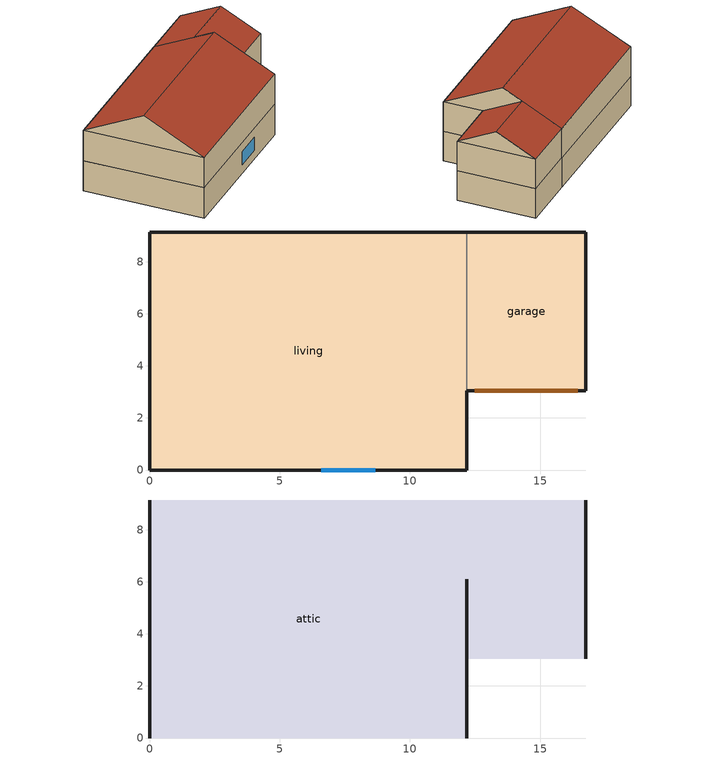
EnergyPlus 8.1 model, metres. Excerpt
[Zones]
garage
 floor ground (GrndUninsUnfinGrgFloor): 16.76,9.14 16.76,3.05 12.19,3.05 12.19,9.14 z0
 wall outside (ExtUninsUnfinWall): 12.19,3.05 16.76,3.05 16.76,9.14 12.19,9.14 z0:2.44
 wall to living (RevUnfinInsFinWall): 12.19,9.14 12.19,3.05 z0:2.44
 door (GarageDoors): 12.49,3.05 16.45,3.05 z0:2
living
 floor ground (Slab): 12.19,9.14 12.19,0 0,0 0,9.14 z0
 floor to garage (UnfinInsFinFloor): 16.76,9.14 16.76,3.05 12.19,3.05 12.19,9.14 z2.44
 floor adiabatic (FinUninsFinFloor): 12.19,9.14 12.19,0 0,0 0,9.14 z2.44
 wall outside (ExtInsFinWall): 12.19,9.14 0,9.14 0,0 12.19,0 12.19,3.05 16.76,3.05 16.76,9.14 12.19,9.14 z2.44:4.88; 12.19,9.14 0,9.14 0,0 12.19,0 12.19,3.05 z0:2.44
 window (Sub Surface 1-Glass): 6.6,0 8.67,0 z0.66:1.72
 ceiling adiabatic (RevFinUninsFinFloor): 12.19,0 12.19,9.14 0,9.14 0,0 z2.44
attic
 floor to living (FinInsUnfinUAFloor): 12.19,9.14 12.19,0 0,0 0,9.14 z4.88; 16.76,9.14 16.76,3.05 12.19,3.05 12.19,9.14 z4.88
 wall outside (ExtUninsUnfinWall): 12.19,4.57,7.16 12.19,0,4.88 12.19,3.05,4.88 12.19,6.1,6.4; 0,4.57,7.16 0,9.14,4.88 0,0,4.88; 16.76,6.1,6.4 16.76,3.05,4.88 16.76,9.14,4.88
 roof outside (UnfinInsExtRoof): 12.19,4.57,7.16 12.19,9.14,4.88 0,9.14,4.88 0,4.57,7.16; 0,4.57,7.16 0,0,4.88 12.19,0,4.88 12.19,4.57,7.16; 16.76,6.1,6.4 16.76,9.14,4.88 12.19,9.14,4.88 12.19,6.1,6.4; 12.19,6.1,6.4 12.19,3.05,4.88 16.76,3.05,4.88 16.76,6.1,6.4
[Building]
simple residential geometry
[Site:Location]
Site 1: Latitude {deg}=39.74; Longitude {deg}=-105.18; Time Zone {hr}=-7; Elevation {m}=1829
[SizingPeriod:DesignDay] Day of Month=21; Dry-Bulb Temperature Range Modifier Type=DefaultMultipliers; Barometric Pressure {Pa}=81198; Rain Indicator=No; Snow Indicator=No; Daylight Saving Time Indicator=No
Name | Month | Day Type | Maximum Dry-Bulb Temperature {C} | Daily Dry-Bulb Temperature Range {deltaC} | Humidity Condition Type | Wetbulb or DewPoint at Maximum Dry-Bulb {C} | Wind Speed {m/s} | Wind Direction {deg} | Solar Model Indicator | ASHRAE Clear Sky Optical Depth for Beam Irradiance (taub) | ASHRAE Clear Sky Optical Depth for Diffuse Irradiance (taud) | Enthalpy at Maximum Dry-Bulb {J/kg} | Sky Clearness
Denver Centennial  Golden   N Ann Clg .4% Condns DB=>MWB | 7 | SummerDesignDay | 33 | 15.2 | Wetbulb | 15.7 | 4.9 | 0 | ASHRAETau | 0.424 | 2.025
Denver Centennial  Golden   N Ann Clg .4% Condns DP=>MDB | 7 | SummerDesignDay | 20.2 | 15.2 | Dewpoint | 16.1 | 4.9 | 0 | ASHRAETau | 0.424 | 2.025
Denver Centennial  Golden   N Ann Clg .4% Condns Enth=>MDB | 7 | SummerDesignDay | 27.3 | 15.2 | Enthalpy |  | 4.9 | 0 | ASHRAETau | 0.424 | 2.025 | 59700
Denver Centennial  Golden   N Ann Clg .4% Condns WB=>MDB | 7 | SummerDesignDay | 27.3 | 15.2 | Wetbulb | 18.4 | 4.9 | 0 | ASHRAETau | 0.424 | 2.025
Denver Centennial  Golden   N Ann Htg 99.6% Condns DB | 12 | WinterDesignDay | -18.8 | 0 | Wetbulb | -18.8 | 3 | 340 | ASHRAEClearSky |  |  |  | 0
Denver Centennial  Golden   N Ann Htg Wind 99.6% Condns WS=>MCDB | 12 | WinterDesignDay | 3.9 | 0 | Wetbulb | 3.9 | 12.2 | 340 | ASHRAEClearSky |  |  |  | 0
Denver Centennial  Golden   N Ann Hum_n 99.6% Condns DP=>MCDB | 12 | WinterDesignDay | -10.9 | 0 | Dewpoint | -21.6 | 3 | 340 | ASHRAEClearSky |  |  |  | 0
[Material]
Name | Roughness | Thickness {m} | Conductivity {W/m-K} | Density {kg/m3} | Specific Heat {J/kg-K} | Thermal Absorptance | Solar Absorptance | Visible Absorptance
AddforCTFCalc; Plywood-3_4in; Plywood-3_4in 1; Plywood-3_4in 2 | Rough | 0.01905 | 0.11544 | 512.591 | 1214.172 | 0.9 | 0.7 | 0.7
CarpetBareLayer; CarpetBareLayer 1 | Rough | 0.0127 | 0.0433377 | 54.4628 | 1339.776 | 0.9 | 0.9 | 0.7
Concrete-4in | Rough | 0.1016 | 1.3112 | 2242.58 | 837.36 | 0.9 | 0.7 | 0.7
ExteriorFinish | Rough | 0.009525 | 0.0901424 | 177.805 | 1046.7 | 0.9 | 0.3 | 0.3
ExteriorFinish 1 | Rough | 0.009525 | 0.0894213 | 177.805 | 1046.7 | 0.9 | 0.3 | 0.3
FloorMass; FloorMass 1 | Rough | 0.015875 | 0.11544 | 544.628 | 1214.172 | 0.9 | 0.6 | 0.7
GarageDoorMaterial | Smooth | 0.0633984 | 0.0873133 | 512.591 | 1214.172 | 0.9 | 0.7 | 0.7
GarageFurnitureMaterial | Rough | 0.1524 | 0.11544 | 640.739 | 1214.172 | 0.9 | 0.7 | 0.7
GypsumBoard-Ceiling; GypsumBoard-Ceiling 1 | Rough | 0.0254 | 0.160266 | 800.923 | 837.36 | 0.9 | 0.3 | 0.1
GypsumBoard-ExtWall | Rough | 0.0254 | 0.160266 | 800.923 | 837.36 | 0.9 | 0.5 | 0.1
IntFloorIns | Rough | 0.1397 | 1.90462 | 106.355 | 1151.63 | 0.9 | 0.7 | 0.7
IntWallIns | Rough | 0.0889 | 1.29846 | 128.864 | 1213.01 | 0.9 | 0.7 | 0.7
LivingFurnitureMaterial | Rough | 0.1524 | 0.11544 | 640.739 | 1214.172 | 0.9 | 0.6 | 0.1
Mat-Fic-Slab | Rough | 0.0254 | 0.0179307 | 40.0462 | 1214.172 | 0.9 | 0.7 | 0.7
PartitionWallMass; PartitionWallMass 1 | Rough | 0.0127 | 0.160266 | 800.923 | 837.36 | 0.9 | 0.5 | 0.1
Plywood-1_2in 1 | Rough | 0.0127 | 0.11544 | 512.591 | 1214.172 | 0.9 | 0.7 | 0.7
RoofingMaterial | Rough | 0.0094488 | 0.162689 | 1121.29 | 1465.38 | 0.91 | 0.85 | 0.85
SlabCarpetBareEquivalentMaterial | Rough | 0.0254 | 0.0866804 | 40.0462 | 1214.172 | 0.9 | 0.6 | 0.7
SlabMass | Rough | 0.1016 | 1.31247 | 2242.58 | 837.36 | 0.9 | 0.6 | 0.7
SlabSoil-12in; Soil-12in | Rough | 0.3048 | 1.73073 | 1842.12 | 418.68 | 0.9 | 0.7 | 0.7
StudandAirFloor | Rough | 0.0889 | 0.448724 | 67.468 | 1211.59 | 0.9 | 0.7 | 0.7
StudandAirWall; StudandAirWall 1 | Rough | 0.0889 | 0.4425 | 48.9212 | 1210.47 | 0.9 | 0.7 | 0.7
StudandCavity | Rough | 0.0889 | 1.24766 | 128.864 | 1213.01 | 0.9 | 0.7 | 0.7
UARoofIns | Rough | 0.18415 | 9.5252 | 36.7699 | 1209.11 | 0.9 | 0.7 | 0.7
[Material:NoMass]
Adiabatic: Roughness=Rough; Thermal Resistance {m2-K/W}=176.11; Thermal Absorptance=0.9; Solar Absorptance=0.7; Visible Absorptance=0.7
[WindowMaterial:Shade]
CoolingShade: Solar Transmittance=0.999; Solar Reflectance=0.00099; Visible Transmittance=0.999; Visible Reflectance=0.00099; Infrared Hemispherical Emissivity=1e-005; Infrared Transmittance=0.999; Thickness {m}=0.0001; Conductivity {W/m-K}=10000; Shade to Glass Distance {m}=0.001; Top Opening Multiplier=0; Bottom Opening Multiplier=0; Left-Side Opening Multiplier=0; Right-Side Opening Multiplier=0; Airflow Permeability=0
[WindowMaterial:SimpleGlazingSystem]
Sub Surface 1-Win: U-Factor {W/m2-K}=0.38; Solar Heat Gain Coefficient=0.308
[WindowProperty:ShadingControl]
WindowShadingControl: Shading Type=InteriorShade; Shading Control Type=OnIfScheduleAllows; Schedule=WindowShadingSchedule; Shading Control Is Scheduled=Yes; Glare Control Is Active=No; Shading Device Material=CoolingShade
[Construction]
ExtInsFinWall: ExteriorFinish, StudandCavity, GypsumBoard-ExtWall
ExtUninsUnfinWall: ExteriorFinish 1, Plywood-1_2in 1, StudandAirWall
FinInsUnfinUAFloor: GypsumBoard-Ceiling, AddforCTFCalc
FinUninsFinFloor: GypsumBoard-Ceiling 1, StudandAirFloor, Plywood-3_4in 1, FloorMass, CarpetBareLayer
FinUninsFinWall: PartitionWallMass 1, StudandAirWall 1, PartitionWallMass 1
GarageDoors: GarageDoorMaterial
GarageFurniture: GarageFurnitureMaterial
GrndUninsUnfinGrgFloor: Adiabatic, Soil-12in, Concrete-4in
LivingFurniture: LivingFurnitureMaterial
RevFinUninsFinFloor: CarpetBareLayer, FloorMass, Plywood-3_4in 1, StudandAirFloor, GypsumBoard-Ceiling 1
RevUnfinInsFinWall: PartitionWallMass, IntWallIns
Slab: Mat-Fic-Slab, SlabSoil-12in, SlabMass, SlabCarpetBareEquivalentMaterial
Sub Surface 1-Glass: Sub Surface 1-Win
UnfinInsExtRoof: RoofingMaterial, Plywood-3_4in, UARoofIns
UnfinInsFinFloor: IntFloorIns, Plywood-3_4in 2, FloorMass 1, CarpetBareLayer 1
[Zone]
Name | Part of Total Floor Area
attic; living | Yes
garage
[InternalMass]
Name | Construction | Zone | Surface Area {m2}
first floor garage GarageSpaceFurniture | GarageFurniture | garage | 2.78709
Space 1 LivingPartition | FinUninsFinWall | living | 111.484
Space 1 LivingSpaceFurniture | LivingFurniture | living | 44.5935
[Schedule:Day:Interval]
Schedule Day 5: No, 24:00, 0
WindowShadingSchedule01d; WindowShadingSchedule02d; WindowShadingSchedule12d; WindowShadingScheduleWinter: No, 01:00, 0, 02:00, 0, 03:00, 0, 04:00, 0, 05:00, 0, 06:00, 0, 07:00, 0, 08:00, 0, 09:00, 0, 10:00, 0, 11:00, 0, 12:00, 0, 13:00, 0, 14:00, 0, 15:00, 0, 16:00, 0, 17:00, 0, 18:00, 0, 19:00, 0, 20:00, 0, 21:00, 0, 22:00, 0, 23:00, 0, 24:00, 0
WindowShadingSchedule03d; WindowShadingSchedule04d; WindowShadingSchedule05d; WindowShadingSchedule06d; WindowShadingSchedule07d; WindowShadingSchedule08d; WindowShadingSchedule09d; WindowShadingSchedule10d; WindowShadingSchedule11d; WindowShadingScheduleSummer: No, 01:00, 1, 02:00, 1, 03:00, 1, 04:00, 1, 05:00, 1, 06:00, 1, 07:00, 1, 08:00, 1, 09:00, 1, 10:00, 1, 11:00, 1, 12:00, 1, 13:00, 1, 14:00, 1, 15:00, 1, 16:00, 1, 17:00, 1, 18:00, 1, 19:00, 1, 20:00, 1, 21:00, 1, 22:00, 1, 23:00, 1, 24:00, 1
[Schedule:Week:Daily]
Schedule:Week:Daily {c56b041b-b1a0-4b3c-8d22-d54e9fa304e7}: WindowShadingSchedule01d, WindowShadingSchedule01d, WindowShadingSchedule01d, WindowShadingSchedule01d, WindowShadingSchedule01d, WindowShadingSchedule01d, WindowShadingSchedule01d, Schedule Day 5, WindowShadingScheduleSummer, WindowShadingScheduleWinter, Schedule Day 5, Schedule Day 5
Schedule:Week:Daily {7903770a-9b27-4409-aa22-a6e5a53c8e3c}: WindowShadingSchedule01d, WindowShadingSchedule01d, WindowShadingSchedule01d, WindowShadingSchedule02d, WindowShadingSchedule02d, WindowShadingSchedule02d, WindowShadingSchedule02d, Schedule Day 5, WindowShadingScheduleSummer, WindowShadingScheduleWinter, Schedule Day 5, Schedule Day 5
Schedule:Week:Daily {d1e75551-cdb4-4781-8765-f3ec0a71d755}: WindowShadingSchedule02d, WindowShadingSchedule02d, WindowShadingSchedule02d, WindowShadingSchedule02d, WindowShadingSchedule02d, WindowShadingSchedule02d, WindowShadingSchedule02d, Schedule Day 5, WindowShadingScheduleSummer, WindowShadingScheduleWinter, Schedule Day 5, Schedule Day 5
Schedule:Week:Daily {0f033a5d-4e0c-42eb-a1b9-772596ce6871}: WindowShadingSchedule02d, WindowShadingSchedule02d, WindowShadingSchedule02d, WindowShadingSchedule03d, WindowShadingSchedule03d, WindowShadingSchedule03d, WindowShadingSchedule03d, Schedule Day 5, WindowShadingScheduleSummer, WindowShadingScheduleWinter, Schedule Day 5, Schedule Day 5
Schedule:Week:Daily {5726e0d3-d35b-407d-82bf-a538c374a872}: WindowShadingSchedule03d, WindowShadingSchedule03d, WindowShadingSchedule03d, WindowShadingSchedule03d, WindowShadingSchedule03d, WindowShadingSchedule03d, WindowShadingSchedule03d, Schedule Day 5, WindowShadingScheduleSummer, WindowShadingScheduleWinter, Schedule Day 5, Schedule Day 5
Schedule:Week:Daily {8d26a4d4-74cd-45d8-a862-aa3bd3bcb8cb}: WindowShadingSchedule03d, WindowShadingSchedule03d, WindowShadingSchedule03d, WindowShadingSchedule03d, WindowShadingSchedule03d, WindowShadingSchedule03d, WindowShadingSchedule04d, Schedule Day 5, WindowShadingScheduleSummer, WindowShadingScheduleWinter, Schedule Day 5, Schedule Day 5
Schedule:Week:Daily {4e73336a-dbae-4ee8-9933-780dbef8b0a1}: WindowShadingSchedule04d, WindowShadingSchedule04d, WindowShadingSchedule04d, WindowShadingSchedule04d, WindowShadingSchedule04d, WindowShadingSchedule04d, WindowShadingSchedule04d, Schedule Day 5, WindowShadingScheduleSummer, WindowShadingScheduleWinter, Schedule Day 5, Schedule Day 5
Schedule:Week:Daily {f9915ae5-a25f-4f66-abeb-7d988ccd5117}: WindowShadingSchedule04d, WindowShadingSchedule05d, WindowShadingSchedule05d, WindowShadingSchedule05d, WindowShadingSchedule05d, WindowShadingSchedule05d, WindowShadingSchedule05d, Schedule Day 5, WindowShadingScheduleSummer, WindowShadingScheduleWinter, Schedule Day 5, Schedule Day 5
Schedule:Week:Daily {296664fa-4909-4c16-9a4c-e41774407b21}: WindowShadingSchedule05d, WindowShadingSchedule05d, WindowShadingSchedule05d, WindowShadingSchedule05d, WindowShadingSchedule05d, WindowShadingSchedule05d, WindowShadingSchedule05d, Schedule Day 5, WindowShadingScheduleSummer, WindowShadingScheduleWinter, Schedule Day 5, Schedule Day 5
Schedule:Week:Daily {bbef3912-eacd-4b6e-9bde-342040247a29}: WindowShadingSchedule05d, WindowShadingSchedule05d, WindowShadingSchedule05d, WindowShadingSchedule05d, WindowShadingSchedule06d, WindowShadingSchedule06d, WindowShadingSchedule06d, Schedule Day 5, WindowShadingScheduleSummer, WindowShadingScheduleWinter, Schedule Day 5, Schedule Day 5
Schedule:Week:Daily {666ed6ed-5417-4ab2-bbab-6a934c157189}: WindowShadingSchedule06d, WindowShadingSchedule06d, WindowShadingSchedule06d, WindowShadingSchedule06d, WindowShadingSchedule06d, WindowShadingSchedule06d, WindowShadingSchedule06d, Schedule Day 5, WindowShadingScheduleSummer, WindowShadingScheduleWinter, Schedule Day 5, Schedule Day 5
Schedule:Week:Daily {5acdeaf4-a0e7-4f88-b555-27e4db01dce5}: WindowShadingSchedule06d, WindowShadingSchedule06d, WindowShadingSchedule06d, WindowShadingSchedule06d, WindowShadingSchedule06d, WindowShadingSchedule06d, WindowShadingSchedule07d, Schedule Day 5, WindowShadingScheduleSummer, WindowShadingScheduleWinter, Schedule Day 5, Schedule Day 5
Schedule:Week:Daily {80c4ef40-2629-457f-b9ed-98f7d6a4b5a7}: WindowShadingSchedule07d, WindowShadingSchedule07d, WindowShadingSchedule07d, WindowShadingSchedule07d, WindowShadingSchedule07d, WindowShadingSchedule07d, WindowShadingSchedule07d, Schedule Day 5, WindowShadingScheduleSummer, WindowShadingScheduleWinter, Schedule Day 5, Schedule Day 5
Schedule:Week:Daily {618c181c-81bc-408b-8340-848a59d61a0c}: WindowShadingSchedule07d, WindowShadingSchedule07d, WindowShadingSchedule08d, WindowShadingSchedule08d, WindowShadingSchedule08d, WindowShadingSchedule08d, WindowShadingSchedule08d, Schedule Day 5, WindowShadingScheduleSummer, WindowShadingScheduleWinter, Schedule Day 5, Schedule Day 5
Schedule:Week:Daily {9e6f2f28-ff15-4ce6-9f26-3f3e49868a8b}: WindowShadingSchedule08d, WindowShadingSchedule08d, WindowShadingSchedule08d, WindowShadingSchedule08d, WindowShadingSchedule08d, WindowShadingSchedule08d, WindowShadingSchedule08d, Schedule Day 5, WindowShadingScheduleSummer, WindowShadingScheduleWinter, Schedule Day 5, Schedule Day 5
Schedule:Week:Daily {917abfaf-9126-4da7-a364-d815841db4f3}: WindowShadingSchedule08d, WindowShadingSchedule08d, WindowShadingSchedule08d, WindowShadingSchedule08d, WindowShadingSchedule08d, WindowShadingSchedule09d, WindowShadingSchedule09d, Schedule Day 5, WindowShadingScheduleSummer, WindowShadingScheduleWinter, Schedule Day 5, Schedule Day 5
Schedule:Week:Daily {39a0f6ba-5196-4757-8e79-bc1395e57d57}: WindowShadingSchedule09d, WindowShadingSchedule09d, WindowShadingSchedule09d, WindowShadingSchedule09d, WindowShadingSchedule09d, WindowShadingSchedule09d, WindowShadingSchedule09d, Schedule Day 5, WindowShadingScheduleSummer, WindowShadingScheduleWinter, Schedule Day 5, Schedule Day 5
Schedule:Week:Daily {89d771c3-dccc-4cd4-ba5a-eecdc4015be7}: WindowShadingSchedule10d, WindowShadingSchedule10d, WindowShadingSchedule10d, WindowShadingSchedule10d, WindowShadingSchedule10d, WindowShadingSchedule10d, WindowShadingSchedule10d, Schedule Day 5, WindowShadingScheduleSummer, WindowShadingScheduleWinter, Schedule Day 5, Schedule Day 5
Schedule:Week:Daily {26ad6d65-a246-442a-bb05-7f542ac76f20}: WindowShadingSchedule10d, WindowShadingSchedule10d, WindowShadingSchedule10d, WindowShadingSchedule11d, WindowShadingSchedule11d, WindowShadingSchedule11d, WindowShadingSchedule11d, Schedule Day 5, WindowShadingScheduleSummer, WindowShadingScheduleWinter, Schedule Day 5, Schedule Day 5
Schedule:Week:Daily {580cb542-7b93-4eb0-9058-fda3943f52af}: WindowShadingSchedule11d, WindowShadingSchedule11d, WindowShadingSchedule11d, WindowShadingSchedule11d, WindowShadingSchedule11d, WindowShadingSchedule11d, WindowShadingSchedule11d, Schedule Day 5, WindowShadingScheduleSummer, WindowShadingScheduleWinter, Schedule Day 5, Schedule Day 5
Schedule:Week:Daily {af44d00d-e9a2-42db-a7dc-7c86685135e8}: WindowShadingSchedule11d, WindowShadingSchedule11d, WindowShadingSchedule11d, WindowShadingSchedule11d, WindowShadingSchedule11d, WindowShadingSchedule12d, WindowShadingSchedule12d, Schedule Day 5, WindowShadingScheduleSummer, WindowShadingScheduleWinter, Schedule Day 5, Schedule Day 5
Schedule:Week:Daily {a4062489-7c54-456e-8a32-6db648afac28}: WindowShadingSchedule12d, WindowShadingSchedule12d, WindowShadingSchedule12d, WindowShadingSchedule12d, WindowShadingSchedule12d, WindowShadingSchedule12d, WindowShadingSchedule12d, Schedule Day 5, WindowShadingScheduleSummer, WindowShadingScheduleWinter, Schedule Day 5, Schedule Day 5
[Schedule:Year]
WindowShadingSchedule: Schedule:Week:Daily {c56b041b-b1a0-4b3c-8d22-d54e9fa304e7}, 1, 1, 1, 28, Schedule:Week:Daily {7903770a-9b27-4409-aa22-a6e5a53c8e3c}, 1, 29, 2, 4, Schedule:Week:Daily {d1e75551-cdb4-4781-8765-f3ec0a71d755}, 2, 5, 2, 25, Schedule:Week:Daily {0f033a5d-4e0c-42eb-a1b9-772596ce6871}, 2, 26, 3, 4, Schedule:Week:Daily {5726e0d3-d35b-407d-82bf-a538c374a872}, 3, 5, 3, 25, Schedule:Week:Daily {8d26a4d4-74cd-45d8-a862-aa3bd3bcb8cb}, 3, 26, 4, 1, Schedule:Week:Daily {4e73336a-dbae-4ee8-9933-780dbef8b0a1}, 4, 2, 4, 29, Schedule:Week:Daily {f9915ae5-a25f-4f66-abeb-7d988ccd5117}, 4, 30, 5, 6, Schedule:Week:Daily {296664fa-4909-4c16-9a4c-e41774407b21}, 5, 7, 5, 27, Schedule:Week:Daily {bbef3912-eacd-4b6e-9bde-342040247a29}, 5, 28, 6, 3, Schedule:Week:Daily {666ed6ed-5417-4ab2-bbab-6a934c157189}, 6, 4, 6, 24, Schedule:Week:Daily {5acdeaf4-a0e7-4f88-b555-27e4db01dce5}, 6, 25, 7, 1, Schedule:Week:Daily {80c4ef40-2629-457f-b9ed-98f7d6a4b5a7}, 7, 2, 7, 29, Schedule:Week:Daily {618c181c-81bc-408b-8340-848a59d61a0c}, 7, 30, 8, 5, Schedule:Week:Daily {9e6f2f28-ff15-4ce6-9f26-3f3e49868a8b}, 8, 6, 8, 26, Schedule:Week:Daily {917abfaf-9126-4da7-a364-d815841db4f3}, 8, 27, 9, 2, Schedule:Week:Daily {39a0f6ba-5196-4757-8e79-bc1395e57d57}, 9, 3, 9, 30, Schedule:Week:Daily {89d771c3-dccc-4cd4-ba5a-eecdc4015be7}, 10, 1, 10, 28, Schedule:Week:Daily {26ad6d65-a246-442a-bb05-7f542ac76f20}, 10, 29, 11, 4, Schedule:Week:Daily {580cb542-7b93-4eb0-9058-fda3943f52af}, 11, 5, 11, 25, Schedule:Week:Daily {af44d00d-e9a2-42db-a7dc-7c86685135e8}, 11, 26, 12, 2, Schedule:Week:Daily {a4062489-7c54-456e-8a32-6db648afac28}, 12, 3, 12, 31
